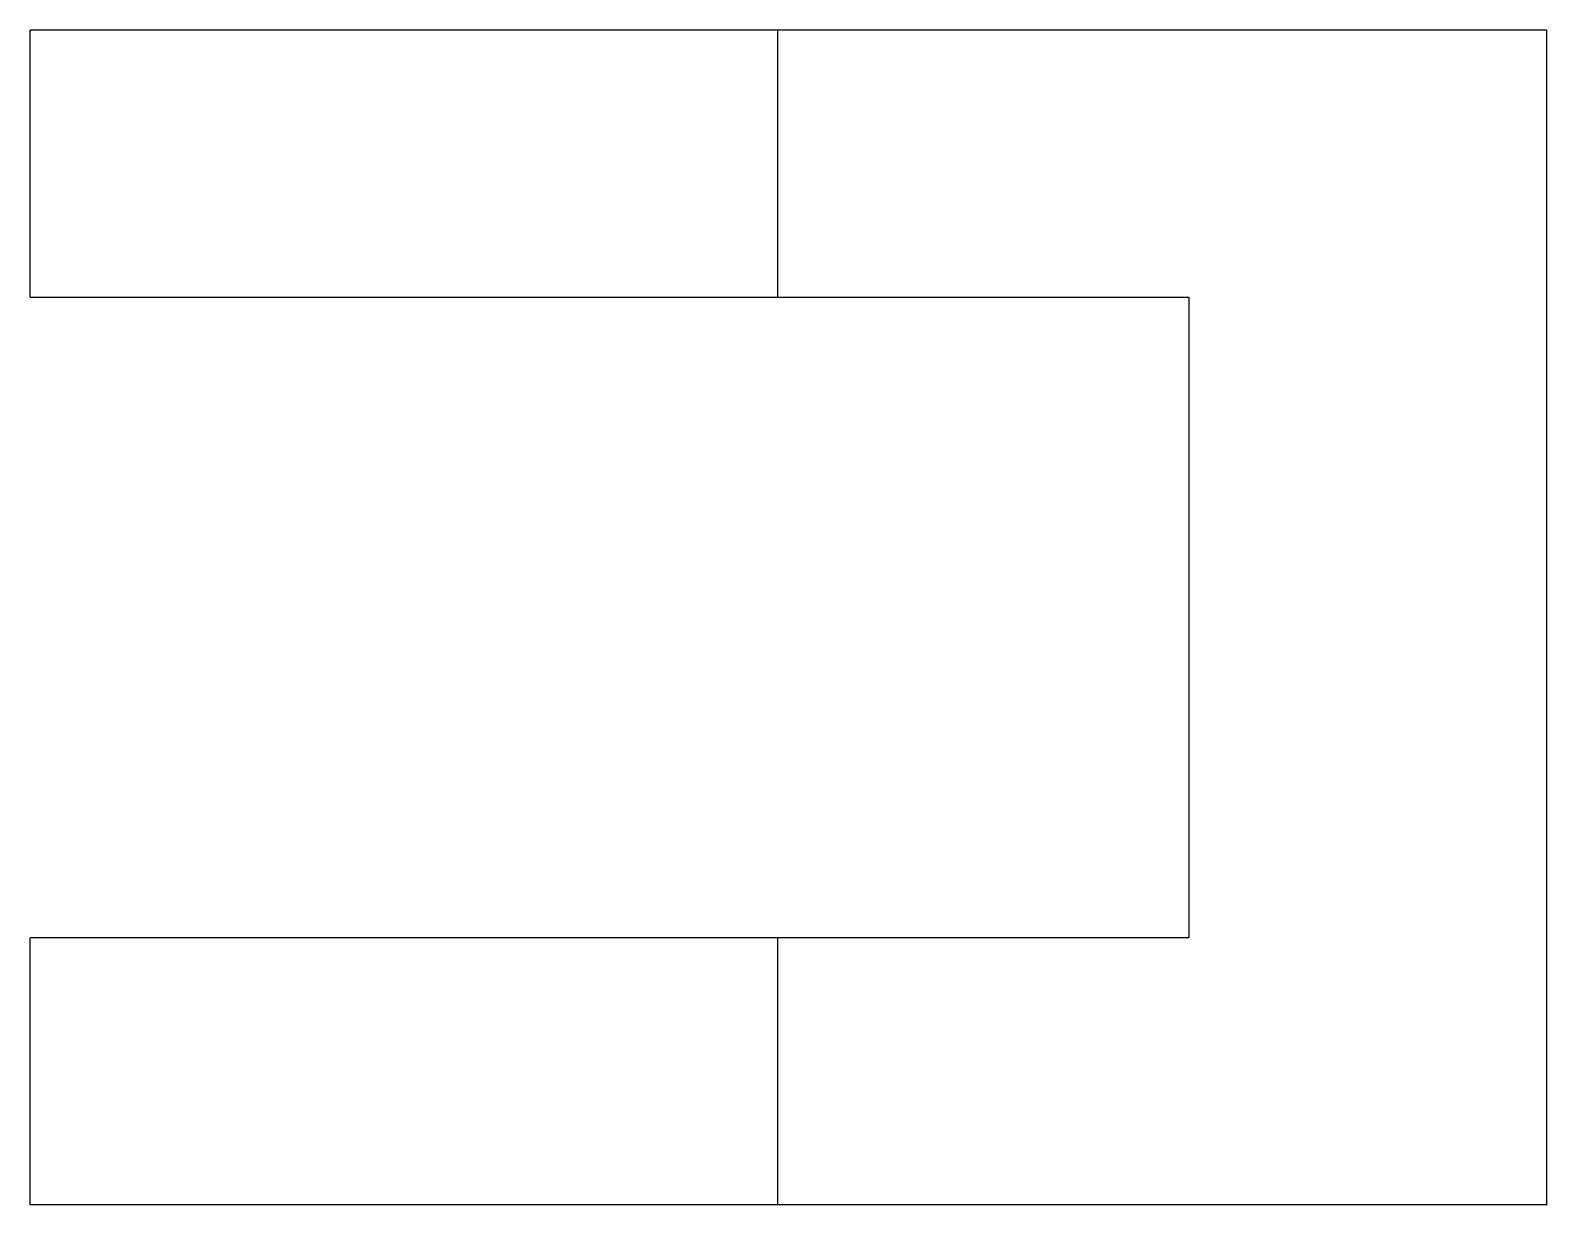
# Model space of a CAD drawing. Header units: metres. Extents: x -1.7 to 26.7, y -22 to 0.
import ezdxf

# ---------------------------------------------------------------- set-up
doc = ezdxf.new("R2010")
doc.units = ezdxf.units.M

msp = doc.modelspace()

# ---------------------------------------------------------------- linework, layer by layer
for points in [[(-1.7, -5), (-1.7, -4.9), (-1.7, -4.8), (-1.7, -4.7), (-1.7, -4.6), (-1.7, -4.5), (-1.7, -4.4), (-1.7, -4.3), (-1.7, -4.2), (-1.7, -4.1), (-1.7, -4), (-1.7, -3.9), (-1.7, -3.8), (-1.7, -3.7), (-1.7, -3.6), (-1.7, -3.5), (-1.7, -3.4), (-1.7, -3.3), (-1.7, -3.2), (-1.7, -3.1), (-1.7, -3), (-1.7, -2.9), (-1.7, -2.8), (-1.7, -2.7), (-1.7, -2.6), (-1.7, -2.5), (-1.7, -2.4), (-1.7, -2.3), (-1.7, -2.2), (-1.7, -2.1), (-1.7, -2), (-1.7, -1.9), (-1.7, -1.8), (-1.7, -1.7), (-1.7, -1.6), (-1.7, -1.5), (-1.7, -1.4), (-1.7, -1.3), (-1.7, -1.2), (-1.7, -1.1), (-1.7, -1), (-1.7, -0.9), (-1.7, -0.8), (-1.7, -0.7), (-1.7, -0.6), (-1.7, -0.5), (-1.7, -0.4), (-1.7, -0.3), (-1.7, -0.2), (-1.7, -0.1), (-1.7, 0)], [(12.3, 0), (12.251, 0), (12.202, 0), (12.153, 0), (12.062, 0), (11.917, 0), (11.772, 0), (11.627, 0), (11.407, 0), (11.173, 0), (10.94, 0), (10.684, 0), (10.374, 0), (10.063, 0), (9.753, 0), (9.399, 0), (9.027, 0), (8.656, 0), (8.278, 0), (7.864, 0), (7.449, 0), (7.035, 0), (6.608, 0), (6.172, 0), (5.736, 0), (5.3, 0), (4.864, 0), (4.428, 0), (3.992, 0), (3.565, 0), (3.151, 0), (2.736, 0), (2.322, 0), (1.944, 0), (1.573, 0), (1.201, 0), (0.847, 0), (0.537, 0), (0.226, 0), (-0.084, 0), (-0.34, 0), (-0.573, 0), (-0.807, 0), (-1.027, 0), (-1.172, 0), (-1.317, 0), (-1.462, 0), (-1.553, 0), (-1.602, 0), (-1.651, 0), (-1.7, 0)], [(12.3, -5), (12.3, -4.9), (12.3, -4.8), (12.3, -4.7), (12.3, -4.6), (12.3, -4.5), (12.3, -4.4), (12.3, -4.3), (12.3, -4.2), (12.3, -4.1), (12.3, -4), (12.3, -3.9), (12.3, -3.8), (12.3, -3.7), (12.3, -3.6), (12.3, -3.5), (12.3, -3.4), (12.3, -3.3), (12.3, -3.2), (12.3, -3.1), (12.3, -3), (12.3, -2.9), (12.3, -2.8), (12.3, -2.7), (12.3, -2.6), (12.3, -2.5), (12.3, -2.4), (12.3, -2.3), (12.3, -2.2), (12.3, -2.1), (12.3, -2), (12.3, -1.9), (12.3, -1.8), (12.3, -1.7), (12.3, -1.6), (12.3, -1.5), (12.3, -1.4), (12.3, -1.3), (12.3, -1.2), (12.3, -1.1), (12.3, -1), (12.3, -0.9), (12.3, -0.8), (12.3, -0.7), (12.3, -0.6), (12.3, -0.5), (12.3, -0.4), (12.3, -0.3), (12.3, -0.2), (12.3, -0.1), (12.3, 0)], [(26.7, 0), (26.412, 0), (26.124, 0), (25.836, 0), (25.548, 0), (25.26, 0), (24.972, 0), (24.684, 0), (24.396, 0), (24.108, 0), (23.82, 0), (23.532, 0), (23.244, 0), (22.956, 0), (22.668, 0), (22.38, 0), (22.092, 0), (21.804, 0), (21.516, 0), (21.228, 0), (20.94, 0), (20.652, 0), (20.364, 0), (20.076, 0), (19.788, 0), (19.5, 0), (19.212, 0), (18.924, 0), (18.636, 0), (18.348, 0), (18.06, 0), (17.772, 0), (17.484, 0), (17.196, 0), (16.908, 0), (16.62, 0), (16.332, 0), (16.044, 0), (15.756, 0), (15.468, 0), (15.18, 0), (14.892, 0), (14.604, 0), (14.316, 0), (14.028, 0), (13.74, 0), (13.452, 0), (13.164, 0), (12.876, 0), (12.588, 0), (12.3, 0)], [(26.7, -22), (26.7, -21.56), (26.7, -21.12), (26.7, -20.68), (26.7, -20.24), (26.7, -19.8), (26.7, -19.36), (26.7, -18.92), (26.7, -18.48), (26.7, -18.04), (26.7, -17.6), (26.7, -17.16), (26.7, -16.72), (26.7, -16.28), (26.7, -15.84), (26.7, -15.4), (26.7, -14.96), (26.7, -14.52), (26.7, -14.08), (26.7, -13.64), (26.7, -13.2), (26.7, -12.76), (26.7, -12.32), (26.7, -11.88), (26.7, -11.44), (26.7, -11), (26.7, -10.56), (26.7, -10.12), (26.7, -9.68), (26.7, -9.24), (26.7, -8.8), (26.7, -8.36), (26.7, -7.92), (26.7, -7.48), (26.7, -7.04), (26.7, -6.6), (26.7, -6.16), (26.7, -5.72), (26.7, -5.28), (26.7, -4.84), (26.7, -4.4), (26.7, -3.96), (26.7, -3.52), (26.7, -3.08), (26.7, -2.64), (26.7, -2.2), (26.7, -1.76), (26.7, -1.32), (26.7, -0.88), (26.7, -0.44), (26.7, 0)], [(-1.7, -5), (-1.651, -5), (-1.602, -5), (-1.553, -5), (-1.462, -5), (-1.317, -5), (-1.172, -5), (-1.027, -5), (-0.807, -5), (-0.573, -5), (-0.34, -5), (-0.084, -5), (0.226, -5), (0.537, -5), (0.847, -5), (1.201, -5), (1.573, -5), (1.944, -5), (2.322, -5), (2.736, -5), (3.151, -5), (3.565, -5), (3.992, -5), (4.428, -5), (4.864, -5), (5.3, -5), (5.736, -5), (6.172, -5), (6.608, -5), (7.035, -5), (7.449, -5), (7.864, -5), (8.278, -5), (8.656, -5), (9.027, -5), (9.399, -5), (9.753, -5), (10.063, -5), (10.374, -5), (10.684, -5), (10.94, -5), (11.173, -5), (11.407, -5), (11.627, -5), (11.772, -5), (11.917, -5), (12.062, -5), (12.153, -5), (12.202, -5), (12.251, -5), (12.3, -5)], [(12.3, -5), (12.454, -5), (12.608, -5), (12.762, -5), (12.916, -5), (13.07, -5), (13.224, -5), (13.378, -5), (13.532, -5), (13.686, -5), (13.84, -5), (13.994, -5), (14.148, -5), (14.302, -5), (14.456, -5), (14.61, -5), (14.764, -5), (14.918, -5), (15.072, -5), (15.226, -5), (15.38, -5), (15.534, -5), (15.688, -5), (15.842, -5), (15.996, -5), (16.15, -5), (16.304, -5), (16.458, -5), (16.612, -5), (16.766, -5), (16.92, -5), (17.074, -5), (17.228, -5), (17.382, -5), (17.536, -5), (17.69, -5), (17.844, -5), (17.998, -5), (18.152, -5), (18.306, -5), (18.46, -5), (18.614, -5), (18.768, -5), (18.922, -5), (19.076, -5), (19.23, -5), (19.384, -5), (19.538, -5), (19.692, -5), (19.846, -5), (20, -5)], [(20, -5), (20, -5.24), (20, -5.48), (20, -5.72), (20, -5.96), (20, -6.2), (20, -6.44), (20, -6.68), (20, -6.92), (20, -7.16), (20, -7.4), (20, -7.64), (20, -7.88), (20, -8.12), (20, -8.36), (20, -8.6), (20, -8.84), (20, -9.08), (20, -9.32), (20, -9.56), (20, -9.8), (20, -10.04), (20, -10.28), (20, -10.52), (20, -10.76), (20, -11), (20, -11.24), (20, -11.48), (20, -11.72), (20, -11.96), (20, -12.2), (20, -12.44), (20, -12.68), (20, -12.92), (20, -13.16), (20, -13.4), (20, -13.64), (20, -13.88), (20, -14.12), (20, -14.36), (20, -14.6), (20, -14.84), (20, -15.08), (20, -15.32), (20, -15.56), (20, -15.8), (20, -16.04), (20, -16.28), (20, -16.52), (20, -16.76), (20, -17)], [(12.3, -17), (12.251, -17), (12.202, -17), (12.153, -17), (12.062, -17), (11.917, -17), (11.772, -17), (11.627, -17), (11.407, -17), (11.173, -17), (10.94, -17), (10.684, -17), (10.374, -17), (10.063, -17), (9.753, -17), (9.399, -17), (9.027, -17), (8.656, -17), (8.278, -17), (7.864, -17), (7.449, -17), (7.035, -17), (6.608, -17), (6.172, -17), (5.736, -17), (5.3, -17), (4.864, -17), (4.428, -17), (3.992, -17), (3.565, -17), (3.151, -17), (2.736, -17), (2.322, -17), (1.944, -17), (1.573, -17), (1.201, -17), (0.847, -17), (0.537, -17), (0.226, -17), (-0.084, -17), (-0.34, -17), (-0.573, -17), (-0.807, -17), (-1.027, -17), (-1.172, -17), (-1.317, -17), (-1.462, -17), (-1.553, -17), (-1.602, -17), (-1.651, -17), (-1.7, -17)], [(-1.7, -22), (-1.7, -21.9), (-1.7, -21.8), (-1.7, -21.7), (-1.7, -21.6), (-1.7, -21.5), (-1.7, -21.4), (-1.7, -21.3), (-1.7, -21.2), (-1.7, -21.1), (-1.7, -21), (-1.7, -20.9), (-1.7, -20.8), (-1.7, -20.7), (-1.7, -20.6), (-1.7, -20.5), (-1.7, -20.4), (-1.7, -20.3), (-1.7, -20.2), (-1.7, -20.1), (-1.7, -20), (-1.7, -19.9), (-1.7, -19.8), (-1.7, -19.7), (-1.7, -19.6), (-1.7, -19.5), (-1.7, -19.4), (-1.7, -19.3), (-1.7, -19.2), (-1.7, -19.1), (-1.7, -19), (-1.7, -18.9), (-1.7, -18.8), (-1.7, -18.7), (-1.7, -18.6), (-1.7, -18.5), (-1.7, -18.4), (-1.7, -18.3), (-1.7, -18.2), (-1.7, -18.1), (-1.7, -18), (-1.7, -17.9), (-1.7, -17.8), (-1.7, -17.7), (-1.7, -17.6), (-1.7, -17.5), (-1.7, -17.4), (-1.7, -17.3), (-1.7, -17.2), (-1.7, -17.1), (-1.7, -17)], [(20, -17), (19.846, -17), (19.692, -17), (19.538, -17), (19.384, -17), (19.23, -17), (19.076, -17), (18.922, -17), (18.768, -17), (18.614, -17), (18.46, -17), (18.306, -17), (18.152, -17), (17.998, -17), (17.844, -17), (17.69, -17), (17.536, -17), (17.382, -17), (17.228, -17), (17.074, -17), (16.92, -17), (16.766, -17), (16.612, -17), (16.458, -17), (16.304, -17), (16.15, -17), (15.996, -17), (15.842, -17), (15.688, -17), (15.534, -17), (15.38, -17), (15.226, -17), (15.072, -17), (14.918, -17), (14.764, -17), (14.61, -17), (14.456, -17), (14.302, -17), (14.148, -17), (13.994, -17), (13.84, -17), (13.686, -17), (13.532, -17), (13.378, -17), (13.224, -17), (13.07, -17), (12.916, -17), (12.762, -17), (12.608, -17), (12.454, -17), (12.3, -17)], [(12.3, -22), (12.3, -21.9), (12.3, -21.8), (12.3, -21.7), (12.3, -21.6), (12.3, -21.5), (12.3, -21.4), (12.3, -21.3), (12.3, -21.2), (12.3, -21.1), (12.3, -21), (12.3, -20.9), (12.3, -20.8), (12.3, -20.7), (12.3, -20.6), (12.3, -20.5), (12.3, -20.4), (12.3, -20.3), (12.3, -20.2), (12.3, -20.1), (12.3, -20), (12.3, -19.9), (12.3, -19.8), (12.3, -19.7), (12.3, -19.6), (12.3, -19.5), (12.3, -19.4), (12.3, -19.3), (12.3, -19.2), (12.3, -19.1), (12.3, -19), (12.3, -18.9), (12.3, -18.8), (12.3, -18.7), (12.3, -18.6), (12.3, -18.5), (12.3, -18.4), (12.3, -18.3), (12.3, -18.2), (12.3, -18.1), (12.3, -18), (12.3, -17.9), (12.3, -17.8), (12.3, -17.7), (12.3, -17.6), (12.3, -17.5), (12.3, -17.4), (12.3, -17.3), (12.3, -17.2), (12.3, -17.1), (12.3, -17)], [(12.3, -22), (12.251, -22), (12.202, -22), (12.153, -22), (12.062, -22), (11.917, -22), (11.772, -22), (11.627, -22), (11.407, -22), (11.173, -22), (10.94, -22), (10.684, -22), (10.374, -22), (10.063, -22), (9.753, -22), (9.399, -22), (9.027, -22), (8.656, -22), (8.278, -22), (7.864, -22), (7.449, -22), (7.035, -22), (6.608, -22), (6.172, -22), (5.736, -22), (5.3, -22), (4.864, -22), (4.428, -22), (3.992, -22), (3.565, -22), (3.151, -22), (2.736, -22), (2.322, -22), (1.944, -22), (1.573, -22), (1.201, -22), (0.847, -22), (0.537, -22), (0.226, -22), (-0.084, -22), (-0.34, -22), (-0.573, -22), (-0.807, -22), (-1.027, -22), (-1.172, -22), (-1.317, -22), (-1.462, -22), (-1.553, -22), (-1.602, -22), (-1.651, -22), (-1.7, -22)], [(26.7, -22), (26.412, -22), (26.124, -22), (25.836, -22), (25.548, -22), (25.26, -22), (24.972, -22), (24.684, -22), (24.396, -22), (24.108, -22), (23.82, -22), (23.532, -22), (23.244, -22), (22.956, -22), (22.668, -22), (22.38, -22), (22.092, -22), (21.804, -22), (21.516, -22), (21.228, -22), (20.94, -22), (20.652, -22), (20.364, -22), (20.076, -22), (19.788, -22), (19.5, -22), (19.212, -22), (18.924, -22), (18.636, -22), (18.348, -22), (18.06, -22), (17.772, -22), (17.484, -22), (17.196, -22), (16.908, -22), (16.62, -22), (16.332, -22), (16.044, -22), (15.756, -22), (15.468, -22), (15.18, -22), (14.892, -22), (14.604, -22), (14.316, -22), (14.028, -22), (13.74, -22), (13.452, -22), (13.164, -22), (12.876, -22), (12.588, -22), (12.3, -22)]]:
    msp.add_lwpolyline(points)

doc.saveas('drawing.dxf')
